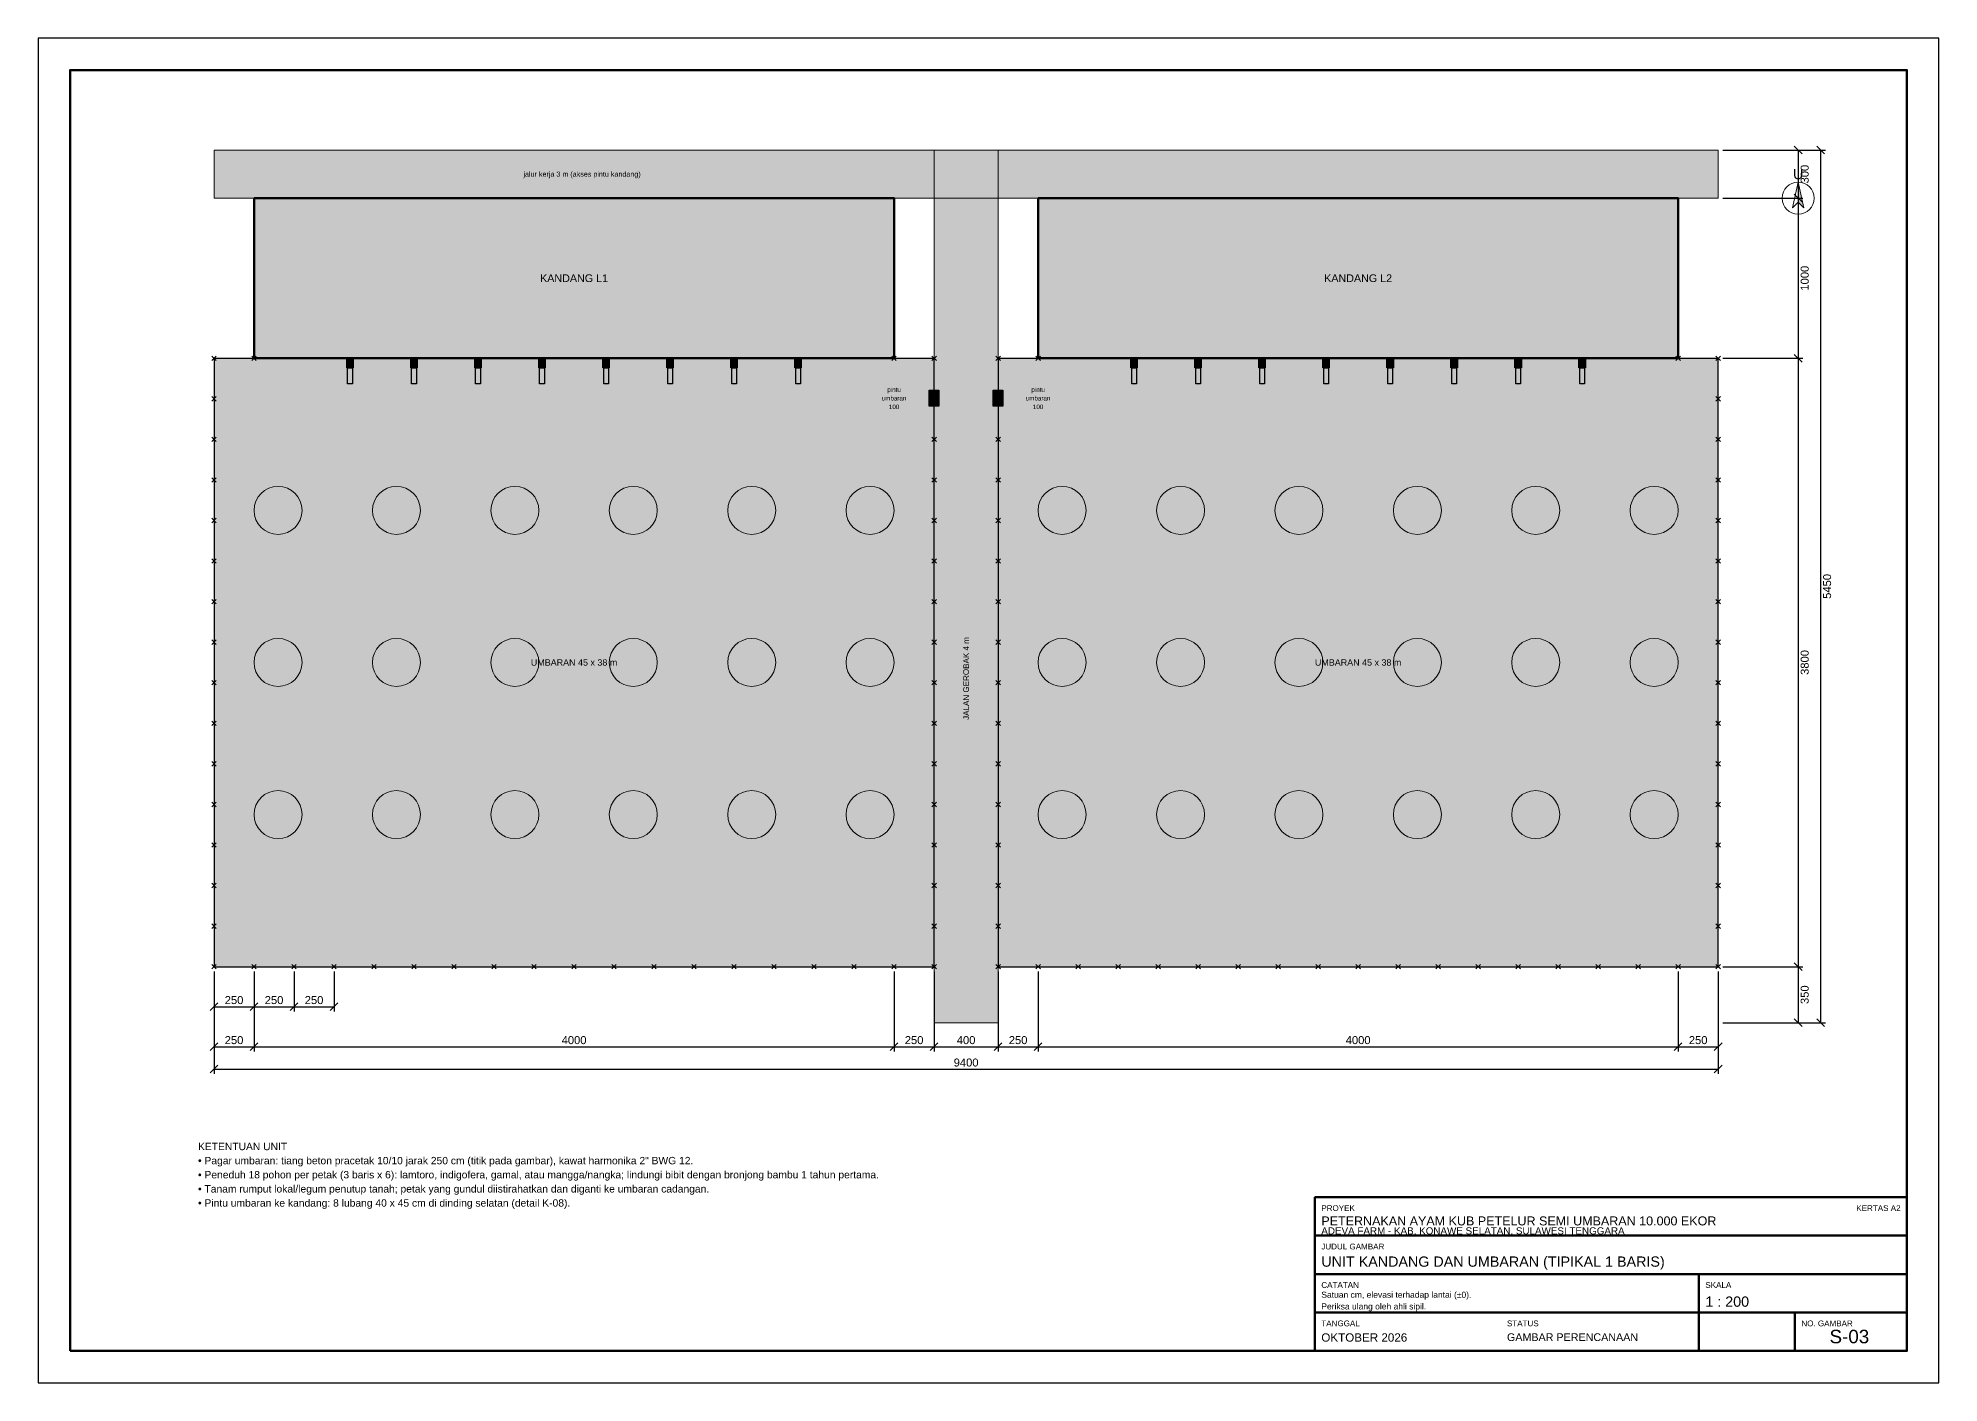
# Model space of a CAD drawing. Header units: centimetres. Extents: x 0 to 113138, y 0 to 42000.
# Drawn here: x 93100 to 104980, y 0 to 8400 of the extents above; entities that cross this region are included whole.
import ezdxf
from ezdxf.enums import TextEntityAlignment as Align

# ---------------------------------------------------------------- set-up
doc = ezdxf.new("R2010")
doc.units = ezdxf.units.CM
for name, color, linetype, lineweight in [('A-DIM', 140, 'CONTINUOUS', 13), ('A-FRAME', 7, 'CONTINUOUS', 50), ('A-HATCH', 8, 'CONTINUOUS', 9), ('A-KAYU', 32, 'CONTINUOUS', 25), ('A-LANSKAP', 82, 'CONTINUOUS', 13), ('A-PAGAR', 94, 'CONTINUOUS', 25), ('A-STRUKTUR', 7, 'CONTINUOUS', 50), ('A-TEKS', 7, 'CONTINUOUS', 18)]:
    doc.layers.add(name, color=color, linetype=linetype, lineweight=lineweight)
doc.styles.add('ARIAL', font='arial.ttf')
doc.dimstyles.new('D200', dxfattribs={"dimtxt": 50, "dimasz": 40, "dimexe": 30, "dimexo": 30, "dimgap": 16, "dimtad": 1, "dimdec": 0, "dimtxsty": 'ARIAL', "dimtsz": 24, "dimcen": 2.5, "dimclrd": 140, "dimclre": 140, "dimclrt": 250, "dimazin": 3, "dimtfac": 1, "dimtmove": 0, "dimatfit": 3})

msp = doc.modelspace()

# ---------------------------------------------------------------- hatches: boundary and pattern name
at = {"layer": 'A-HATCH', "true_color": 0xd6d8d6}
h = msp.add_hatch(color=8, dxfattribs=at)
h.dxf.hatch_style = 1
h.paths.add_polyline_path([(94200, 7700), (103600, 7700), (103600, 7400), (94200, 7400)])
h = msp.add_hatch(color=8, dxfattribs=at)
h.dxf.hatch_style = 1
h.paths.add_polyline_path([(98700, 7700), (99100, 7700), (99100, 2250), (98700, 2250)])
at = {"layer": 'A-HATCH'}
h = msp.add_hatch(color=7, dxfattribs=at)
h.dxf.hatch_style = 1
h.paths.add_polyline_path([(104100, 7500), (104100, 7375), (104135, 7340)])
at = {"layer": 'A-HATCH', "true_color": 0xcdd6d2}
h = msp.add_hatch(color=8, dxfattribs=at)
h.dxf.hatch_style = 1
h.paths.add_polyline_path([(94450, 7400), (98450, 7400), (98450, 6400), (94450, 6400)])
h = msp.add_hatch(color=8, dxfattribs=at)
h.dxf.hatch_style = 1
h.paths.add_polyline_path([(99350, 7400), (103350, 7400), (103350, 6400), (99350, 6400)])
at = {"layer": 'A-HATCH', "true_color": 0xdeeece}
h = msp.add_hatch(color=8, dxfattribs=at)
h.dxf.hatch_style = 1
h.paths.add_polyline_path([(94200, 6400), (98700, 6400), (98700, 2600), (94200, 2600)])
at = {"layer": 'A-HATCH'}
h = msp.add_hatch(color=33, dxfattribs=at)
h.dxf.hatch_style = 1
h.paths.add_polyline_path([(95030, 6400), (95070, 6400), (95070, 6340), (95030, 6340)])
h = msp.add_hatch(color=33, dxfattribs=at)
h.dxf.hatch_style = 1
h.paths.add_polyline_path([(95430, 6400), (95470, 6400), (95470, 6340), (95430, 6340)])
h = msp.add_hatch(color=33, dxfattribs=at)
h.dxf.hatch_style = 1
h.paths.add_polyline_path([(95830, 6400), (95870, 6400), (95870, 6340), (95830, 6340)])
h = msp.add_hatch(color=33, dxfattribs=at)
h.dxf.hatch_style = 1
h.paths.add_polyline_path([(96230, 6400), (96270, 6400), (96270, 6340), (96230, 6340)])
h = msp.add_hatch(color=33, dxfattribs=at)
h.dxf.hatch_style = 1
h.paths.add_polyline_path([(96630, 6400), (96670, 6400), (96670, 6340), (96630, 6340)])
h = msp.add_hatch(color=33, dxfattribs=at)
h.dxf.hatch_style = 1
h.paths.add_polyline_path([(97030, 6400), (97070, 6400), (97070, 6340), (97030, 6340)])
h = msp.add_hatch(color=33, dxfattribs=at)
h.dxf.hatch_style = 1
h.paths.add_polyline_path([(97430, 6400), (97470, 6400), (97470, 6340), (97430, 6340)])
h = msp.add_hatch(color=33, dxfattribs=at)
h.dxf.hatch_style = 1
h.paths.add_polyline_path([(97830, 6400), (97870, 6400), (97870, 6340), (97830, 6340)])
at = {"layer": 'A-HATCH', "true_color": 0xdeeece}
h = msp.add_hatch(color=8, dxfattribs=at)
h.dxf.hatch_style = 1
h.paths.add_polyline_path([(99100, 6400), (103600, 6400), (103600, 2600), (99100, 2600)])
at = {"layer": 'A-HATCH'}
h = msp.add_hatch(color=33, dxfattribs=at)
h.dxf.hatch_style = 1
h.paths.add_polyline_path([(99930, 6400), (99970, 6400), (99970, 6340), (99930, 6340)])
h = msp.add_hatch(color=33, dxfattribs=at)
h.dxf.hatch_style = 1
h.paths.add_polyline_path([(100330, 6400), (100370, 6400), (100370, 6340), (100330, 6340)])
h = msp.add_hatch(color=33, dxfattribs=at)
h.dxf.hatch_style = 1
h.paths.add_polyline_path([(100730, 6400), (100770, 6400), (100770, 6340), (100730, 6340)])
h = msp.add_hatch(color=33, dxfattribs=at)
h.dxf.hatch_style = 1
h.paths.add_polyline_path([(101130, 6400), (101170, 6400), (101170, 6340), (101130, 6340)])
h = msp.add_hatch(color=33, dxfattribs=at)
h.dxf.hatch_style = 1
h.paths.add_polyline_path([(101530, 6400), (101570, 6400), (101570, 6340), (101530, 6340)])
h = msp.add_hatch(color=33, dxfattribs=at)
h.dxf.hatch_style = 1
h.paths.add_polyline_path([(101930, 6400), (101970, 6400), (101970, 6340), (101930, 6340)])
h = msp.add_hatch(color=33, dxfattribs=at)
h.dxf.hatch_style = 1
h.paths.add_polyline_path([(102330, 6400), (102370, 6400), (102370, 6340), (102330, 6340)])
h = msp.add_hatch(color=33, dxfattribs=at)
h.dxf.hatch_style = 1
h.paths.add_polyline_path([(102730, 6400), (102770, 6400), (102770, 6340), (102730, 6340)])
h = msp.add_hatch(color=33, dxfattribs=at)
h.dxf.hatch_style = 1
h.paths.add_polyline_path([(98670, 6200), (98730, 6200), (98730, 6100), (98670, 6100)])
h = msp.add_hatch(color=33, dxfattribs=at)
h.dxf.hatch_style = 1
h.paths.add_polyline_path([(99070, 6200), (99130, 6200), (99130, 6100), (99070, 6100)])

# ---------------------------------------------------------------- linework, layer by layer
at = {"layer": 'A-FRAME'}
for p, q in [((101080, 920), (104780, 920)), ((101080, 680), (104780, 680)), ((103480, 200), (103480, 680)), ((101080, 440), (104780, 440)), ((104080, 200), (104080, 440))]:
    msp.add_line(p, q, dxfattribs=at)
at = {"layer": 'A-FRAME', "lineweight": 25}
msp.add_lwpolyline([(93100, 0), (104980, 0), (104980, 8400), (93100, 8400)], close=True, dxfattribs=at)
at = {"layer": 'A-FRAME'}
for points in [[(93300, 200), (104780, 200), (104780, 8200), (93300, 8200)], [(101080, 200), (104780, 200), (104780, 1160), (101080, 1160)]]:
    msp.add_lwpolyline(points, close=True, dxfattribs=at)
at = {"layer": 'A-HATCH'}
for points in [[(94200, 7700), (103600, 7700), (103600, 7400), (94200, 7400)], [(98700, 7700), (99100, 7700), (99100, 2250), (98700, 2250)]]:
    msp.add_lwpolyline(points, close=True, dxfattribs=at)
at = {"layer": 'A-KAYU'}
for points in [[(95030, 6400), (95070, 6400), (95070, 6340), (95030, 6340)], [(95035, 6340), (95065, 6340), (95065, 6240), (95035, 6240)], [(95430, 6400), (95470, 6400), (95470, 6340), (95430, 6340)], [(95435, 6340), (95465, 6340), (95465, 6240), (95435, 6240)], [(95830, 6400), (95870, 6400), (95870, 6340), (95830, 6340)], [(95835, 6340), (95865, 6340), (95865, 6240), (95835, 6240)], [(96230, 6400), (96270, 6400), (96270, 6340), (96230, 6340)], [(96235, 6340), (96265, 6340), (96265, 6240), (96235, 6240)], [(96630, 6400), (96670, 6400), (96670, 6340), (96630, 6340)], [(96635, 6340), (96665, 6340), (96665, 6240), (96635, 6240)], [(97030, 6400), (97070, 6400), (97070, 6340), (97030, 6340)], [(97035, 6340), (97065, 6340), (97065, 6240), (97035, 6240)], [(97430, 6400), (97470, 6400), (97470, 6340), (97430, 6340)], [(97435, 6340), (97465, 6340), (97465, 6240), (97435, 6240)], [(97830, 6400), (97870, 6400), (97870, 6340), (97830, 6340)], [(97835, 6340), (97865, 6340), (97865, 6240), (97835, 6240)], [(99930, 6400), (99970, 6400), (99970, 6340), (99930, 6340)], [(99935, 6340), (99965, 6340), (99965, 6240), (99935, 6240)], [(100330, 6400), (100370, 6400), (100370, 6340), (100330, 6340)], [(100335, 6340), (100365, 6340), (100365, 6240), (100335, 6240)], [(100730, 6400), (100770, 6400), (100770, 6340), (100730, 6340)], [(100735, 6340), (100765, 6340), (100765, 6240), (100735, 6240)], [(101130, 6400), (101170, 6400), (101170, 6340), (101130, 6340)], [(101135, 6340), (101165, 6340), (101165, 6240), (101135, 6240)], [(101530, 6400), (101570, 6400), (101570, 6340), (101530, 6340)], [(101535, 6340), (101565, 6340), (101565, 6240), (101535, 6240)], [(101930, 6400), (101970, 6400), (101970, 6340), (101930, 6340)], [(101935, 6340), (101965, 6340), (101965, 6240), (101935, 6240)], [(102330, 6400), (102370, 6400), (102370, 6340), (102330, 6340)], [(102335, 6340), (102365, 6340), (102365, 6240), (102335, 6240)], [(102730, 6400), (102770, 6400), (102770, 6340), (102730, 6340)], [(102735, 6340), (102765, 6340), (102765, 6240), (102735, 6240)], [(98670, 6200), (98730, 6200), (98730, 6100), (98670, 6100)], [(99070, 6200), (99130, 6200), (99130, 6100), (99070, 6100)]]:
    msp.add_lwpolyline(points, close=True, dxfattribs=at)
at = {"layer": 'A-LANSKAP'}
for points in [[(94200, 6400), (98700, 6400), (98700, 2600), (94200, 2600)], [(99100, 6400), (103600, 6400), (103600, 2600), (99100, 2600)]]:
    msp.add_lwpolyline(points, close=True, dxfattribs=at)
for centre in [(94600, 5450), (95340, 5450), (96080, 5450), (96820, 5450), (97560, 5450), (98300, 5450), (99500, 5450), (100240, 5450), (100980, 5450), (101720, 5450), (102460, 5450), (103200, 5450), (94600, 4500), (95340, 4500), (96080, 4500), (96820, 4500), (97560, 4500), (98300, 4500), (99500, 4500), (100240, 4500), (100980, 4500), (101720, 4500), (102460, 4500), (103200, 4500), (94600, 3550), (95340, 3550), (96080, 3550), (96820, 3550), (97560, 3550), (98300, 3550), (99500, 3550), (100240, 3550), (100980, 3550), (101720, 3550), (102460, 3550), (103200, 3550)]:
    msp.add_circle(centre, 150, dxfattribs=at)
at = {"layer": 'A-PAGAR'}
for p, q in [((94186, 6386), (94214, 6414)), ((94186, 6414), (94214, 6386)), ((94186, 6386), (94214, 6414)), ((94186, 6414), (94214, 6386)), ((94436, 6386), (94464, 6414)), ((94436, 6414), (94464, 6386)), ((98436, 6386), (98464, 6414)), ((98436, 6414), (98464, 6386)), ((98686, 6386), (98714, 6414)), ((98686, 6414), (98714, 6386)), ((98686, 6386), (98714, 6414)), ((98686, 6414), (98714, 6386)), ((99086, 6386), (99114, 6414)), ((99086, 6414), (99114, 6386)), ((99086, 6386), (99114, 6414)), ((99086, 6414), (99114, 6386)), ((99336, 6386), (99364, 6414)), ((99336, 6414), (99364, 6386)), ((103336, 6386), (103364, 6414)), ((103336, 6414), (103364, 6386)), ((103586, 6386), (103614, 6414)), ((103586, 6414), (103614, 6386)), ((103586, 6386), (103614, 6414)), ((103586, 6414), (103614, 6386)), ((94186, 6132.67), (94214, 6160.67)), ((94186, 6160.67), (94214, 6132.67)), ((98686, 6132.67), (98714, 6160.67)), ((98686, 6160.67), (98714, 6132.67)), ((99086, 6132.67), (99114, 6160.67)), ((99086, 6160.67), (99114, 6132.67)), ((103586, 6132.67), (103614, 6160.67)), ((103586, 6160.67), (103614, 6132.67)), ((94186, 5879.33), (94214, 5907.33)), ((94186, 5907.33), (94214, 5879.33)), ((98686, 5879.33), (98714, 5907.33)), ((98686, 5907.33), (98714, 5879.33)), ((99086, 5879.33), (99114, 5907.33)), ((99086, 5907.33), (99114, 5879.33)), ((103586, 5879.33), (103614, 5907.33)), ((103586, 5907.33), (103614, 5879.33)), ((94186, 5626), (94214, 5654)), ((94186, 5654), (94214, 5626)), ((98686, 5626), (98714, 5654)), ((98686, 5654), (98714, 5626)), ((99086, 5626), (99114, 5654)), ((99086, 5654), (99114, 5626)), ((103586, 5626), (103614, 5654)), ((103586, 5654), (103614, 5626)), ((94186, 5372.67), (94214, 5400.67)), ((94186, 5400.67), (94214, 5372.67)), ((98686, 5372.67), (98714, 5400.67)), ((98686, 5400.67), (98714, 5372.67)), ((99086, 5372.67), (99114, 5400.67)), ((99086, 5400.67), (99114, 5372.67)), ((103586, 5372.67), (103614, 5400.67)), ((103586, 5400.67), (103614, 5372.67)), ((94186, 5119.33), (94214, 5147.33)), ((94186, 5147.33), (94214, 5119.33)), ((98686, 5119.33), (98714, 5147.33)), ((98686, 5147.33), (98714, 5119.33)), ((99086, 5119.33), (99114, 5147.33)), ((99086, 5147.33), (99114, 5119.33)), ((103586, 5119.33), (103614, 5147.33)), ((103586, 5147.33), (103614, 5119.33)), ((94186, 4866), (94214, 4894)), ((94186, 4894), (94214, 4866)), ((98686, 4866), (98714, 4894)), ((98686, 4894), (98714, 4866)), ((99086, 4866), (99114, 4894)), ((99086, 4894), (99114, 4866)), ((103586, 4866), (103614, 4894)), ((103586, 4894), (103614, 4866)), ((94186, 4612.67), (94214, 4640.67)), ((94186, 4640.67), (94214, 4612.67)), ((98686, 4612.67), (98714, 4640.67)), ((98686, 4640.67), (98714, 4612.67)), ((99086, 4612.67), (99114, 4640.67)), ((99086, 4640.67), (99114, 4612.67)), ((103586, 4612.67), (103614, 4640.67)), ((103586, 4640.67), (103614, 4612.67)), ((94186, 4359.33), (94214, 4387.33)), ((94186, 4387.33), (94214, 4359.33)), ((98686, 4359.33), (98714, 4387.33)), ((98686, 4387.33), (98714, 4359.33)), ((99086, 4359.33), (99114, 4387.33)), ((99086, 4387.33), (99114, 4359.33)), ((103586, 4359.33), (103614, 4387.33)), ((103586, 4387.33), (103614, 4359.33)), ((94186, 4106), (94214, 4134)), ((94186, 4134), (94214, 4106)), ((98686, 4106), (98714, 4134)), ((98686, 4134), (98714, 4106)), ((99086, 4106), (99114, 4134)), ((99086, 4134), (99114, 4106)), ((103586, 4106), (103614, 4134)), ((103586, 4134), (103614, 4106)), ((94186, 3852.67), (94214, 3880.67)), ((94186, 3880.67), (94214, 3852.67)), ((98686, 3852.67), (98714, 3880.67)), ((98686, 3880.67), (98714, 3852.67)), ((99086, 3852.67), (99114, 3880.67)), ((99086, 3880.67), (99114, 3852.67)), ((103586, 3852.67), (103614, 3880.67)), ((103586, 3880.67), (103614, 3852.67)), ((94186, 3599.33), (94214, 3627.33)), ((94186, 3627.33), (94214, 3599.33)), ((98686, 3599.33), (98714, 3627.33)), ((98686, 3627.33), (98714, 3599.33)), ((99086, 3599.33), (99114, 3627.33)), ((99086, 3627.33), (99114, 3599.33)), ((103586, 3599.33), (103614, 3627.33)), ((103586, 3627.33), (103614, 3599.33)), ((94186, 3346), (94214, 3374)), ((94186, 3374), (94214, 3346)), ((98686, 3346), (98714, 3374)), ((98686, 3374), (98714, 3346)), ((99086, 3346), (99114, 3374)), ((99086, 3374), (99114, 3346)), ((103586, 3346), (103614, 3374)), ((103586, 3374), (103614, 3346)), ((94186, 3092.67), (94214, 3120.67)), ((94186, 3120.67), (94214, 3092.67)), ((98686, 3092.67), (98714, 3120.67)), ((98686, 3120.67), (98714, 3092.67)), ((99086, 3092.67), (99114, 3120.67)), ((99086, 3120.67), (99114, 3092.67)), ((103586, 3092.67), (103614, 3120.67)), ((103586, 3120.67), (103614, 3092.67)), ((94186, 2839.33), (94214, 2867.33)), ((94186, 2867.33), (94214, 2839.33)), ((98686, 2839.33), (98714, 2867.33)), ((98686, 2867.33), (98714, 2839.33)), ((99086, 2839.33), (99114, 2867.33)), ((99086, 2867.33), (99114, 2839.33)), ((103586, 2839.33), (103614, 2867.33)), ((103586, 2867.33), (103614, 2839.33)), ((94186, 2586), (94214, 2614)), ((94186, 2614), (94214, 2586)), ((94186, 2586), (94214, 2614)), ((94186, 2614), (94214, 2586)), ((94436, 2586), (94464, 2614)), ((94436, 2614), (94464, 2586)), ((94686, 2586), (94714, 2614)), ((94686, 2614), (94714, 2586)), ((94936, 2586), (94964, 2614)), ((94936, 2614), (94964, 2586)), ((95186, 2586), (95214, 2614)), ((95186, 2614), (95214, 2586)), ((95436, 2586), (95464, 2614)), ((95436, 2614), (95464, 2586)), ((95686, 2586), (95714, 2614)), ((95686, 2614), (95714, 2586)), ((95936, 2586), (95964, 2614)), ((95936, 2614), (95964, 2586)), ((96186, 2586), (96214, 2614)), ((96186, 2614), (96214, 2586)), ((96436, 2586), (96464, 2614)), ((96436, 2614), (96464, 2586)), ((96686, 2586), (96714, 2614)), ((96686, 2614), (96714, 2586)), ((96936, 2586), (96964, 2614)), ((96936, 2614), (96964, 2586)), ((97186, 2586), (97214, 2614)), ((97186, 2614), (97214, 2586)), ((97436, 2586), (97464, 2614)), ((97436, 2614), (97464, 2586)), ((97686, 2586), (97714, 2614)), ((97686, 2614), (97714, 2586)), ((97936, 2586), (97964, 2614)), ((97936, 2614), (97964, 2586)), ((98186, 2586), (98214, 2614)), ((98186, 2614), (98214, 2586)), ((98436, 2586), (98464, 2614)), ((98436, 2614), (98464, 2586)), ((98686, 2586), (98714, 2614)), ((98686, 2614), (98714, 2586)), ((98686, 2586), (98714, 2614)), ((98686, 2614), (98714, 2586)), ((99086, 2586), (99114, 2614)), ((99086, 2614), (99114, 2586)), ((99086, 2586), (99114, 2614)), ((99086, 2614), (99114, 2586)), ((99336, 2586), (99364, 2614)), ((99336, 2614), (99364, 2586)), ((99586, 2586), (99614, 2614)), ((99586, 2614), (99614, 2586)), ((99836, 2586), (99864, 2614)), ((99836, 2614), (99864, 2586)), ((100086, 2586), (100114, 2614)), ((100086, 2614), (100114, 2586)), ((100336, 2586), (100364, 2614)), ((100336, 2614), (100364, 2586)), ((100586, 2586), (100614, 2614)), ((100586, 2614), (100614, 2586)), ((100836, 2586), (100864, 2614)), ((100836, 2614), (100864, 2586)), ((101086, 2586), (101114, 2614)), ((101086, 2614), (101114, 2586)), ((101336, 2586), (101364, 2614)), ((101336, 2614), (101364, 2586)), ((101586, 2586), (101614, 2614)), ((101586, 2614), (101614, 2586)), ((101836, 2586), (101864, 2614)), ((101836, 2614), (101864, 2586)), ((102086, 2586), (102114, 2614)), ((102086, 2614), (102114, 2586)), ((102336, 2586), (102364, 2614)), ((102336, 2614), (102364, 2586)), ((102586, 2586), (102614, 2614)), ((102586, 2614), (102614, 2586)), ((102836, 2586), (102864, 2614)), ((102836, 2614), (102864, 2586)), ((103086, 2586), (103114, 2614)), ((103086, 2614), (103114, 2586)), ((103336, 2586), (103364, 2614)), ((103336, 2614), (103364, 2586)), ((103586, 2586), (103614, 2614)), ((103586, 2614), (103614, 2586)), ((103586, 2586), (103614, 2614)), ((103586, 2614), (103614, 2586))]:
    msp.add_line(p, q, dxfattribs=at)
for points in [[(94200, 6400), (94200, 2600), (98700, 2600), (98700, 6400)], [(94200, 6400), (94450, 6400)], [(98450, 6400), (98700, 6400)], [(99100, 6400), (99100, 2600), (103600, 2600), (103600, 6400)], [(99100, 6400), (99350, 6400)], [(103350, 6400), (103600, 6400)]]:
    msp.add_lwpolyline(points, dxfattribs=at)
at = {"layer": 'A-STRUKTUR'}
for points in [[(94450, 7400), (98450, 7400), (98450, 6400), (94450, 6400)], [(99350, 7400), (103350, 7400), (103350, 6400), (99350, 6400)]]:
    msp.add_lwpolyline(points, close=True, dxfattribs=at)
at = {"layer": 'A-TEKS'}
msp.add_lwpolyline([(104100, 7500), (104065, 7340), (104100, 7375), (104135, 7340)], close=True, dxfattribs=at)
msp.add_circle((104100, 7400), 100, dxfattribs=at)

# ---------------------------------------------------------------- texts
at = {"layer": 'A-TEKS', "style": 'ARIAL'}
for s, height, p in [('jalur kerja 3 m (akses pintu kandang)', 32, (96500, 7550)), ('U', 64, (104100, 7550)), ('KANDANG L1', 48, (96450, 6900)), ('KANDANG L2', 48, (101350, 6900)), ('UMBARAN 45 x 38 m', 40, (96450, 4500)), ('UMBARAN 45 x 38 m', 40, (101350, 4500)), ('S-03', 84, (104420, 290))]:
    msp.add_text(s, height=height, dxfattribs=at).set_placement(p, align=Align.MIDDLE_CENTER)
msp.add_text('JALAN GEROBAK 4 m', height=36, rotation=90, dxfattribs=at).set_placement((98900, 4400), align=Align.MIDDLE_CENTER)
for s, height, p in [('PROYEK', 36, (101120, 1110)), ('ADEVA FARM - KAB. KONAWE SELATAN, SULAWESI TENGGARA', 44, (101120, 972)), ('PETERNAKAN AYAM KUB PETELUR SEMI UMBARAN 10.000 EKOR', 56, (101120, 1040)), ('JUDUL GAMBAR', 36, (101120, 870)), ('UNIT KANDANG DAN UMBARAN (TIPIKAL 1 BARIS)', 64, (101120, 790)), ('CATATAN', 36, (101120, 630)), ('SKALA', 36, (103520, 630)), ('1 : 200', 64, (103520, 540)), ('TANGGAL', 36, (101120, 390)), ('STATUS', 36, (102280, 390)), ('NO. GAMBAR', 36, (104120, 390)), ('OKTOBER 2026', 52, (101120, 310)), ('GAMBAR PERENCANAAN', 48, (102280, 310))]:
    msp.add_text(s, height=height, dxfattribs=at).set_placement(p, align=Align.TOP_LEFT)
msp.add_text('KERTAS A2', height=36, dxfattribs=at).set_placement((104740, 1110), align=Align.TOP_RIGHT)
at = {"layer": 'A-TEKS', "line_spacing_factor": 1.15, "style": 'ARIAL'}
for s, insert, char_height, attachment_point in [('pintu\\Pumbaran\\P100', (98450, 6150), 28, 5), ('pintu\\Pumbaran\\P100', (99350, 6150), 28, 5), ('Satuan cm, elevasi terhadap lantai (±0).\\PPeriksa ulang oleh ahli sipil.', (101120, 570), 38, 1)]:
    msp.add_mtext(s, dxfattribs=dict(at, insert=insert, char_height=char_height, attachment_point=attachment_point))
at = {"layer": 'A-TEKS', "insert": (94100, 1500), "char_height": 46, "width": 8600, "attachment_point": 1, "line_spacing_factor": 1.15, "style": 'ARIAL'}
msp.add_mtext('KETENTUAN UNIT\\P• Pagar umbaran: tiang beton pracetak 10/10 jarak 250 cm (titik pada gambar), kawat harmonika 2" BWG 12.\\P• Peneduh 18 pohon per petak (3 baris x 6): lamtoro, indigofera, gamal, atau mangga/nangka; lindungi bibit dengan bronjong bambu 1 tahun pertama.\\P• Tanam rumput lokal/legum penutup tanah; petak yang gundul diistirahatkan dan diganti ke umbaran cadangan.\\P• Pintu umbaran ke kandang: 8 lubang 40 x 45 cm di dinding selatan (detail K-08).', dxfattribs=at)

# ---------------------------------------------------------------- dimensions: what is measured, and where the dimension line sits
at = {"layer": 'A-DIM'}
for base, p1, p2 in [((104100, 7700), (103600, 7700), (103600, 7400)), ((104240, 7700), (103600, 7700), (103600, 2250)), ((104100, 7400), (103600, 7400), (103600, 6400)), ((104100, 6400), (103600, 6400), (103600, 2600)), ((104100, 2600), (103600, 2600), (103600, 2250))]:
    msp.add_linear_dim(base=base, p1=p1, p2=p2, angle=90, dimstyle='D200', dxfattribs=at).render()
for base, p1, p2 in [((94200, 2100), (94200, 2600), (94450, 2600)), ((94200, 1960), (94200, 2600), (103600, 2600)), ((94200, 2350), (94200, 2600), (94450, 2600)), ((94450, 2100), (94450, 2600), (98450, 2600)), ((94450, 2350), (94450, 2600), (94700, 2600)), ((94700, 2350), (94700, 2600), (94950, 2600)), ((98450, 2100), (98450, 2600), (98700, 2600)), ((98700, 2100), (98700, 2600), (99100, 2600)), ((99100, 2100), (99100, 2600), (99350, 2600)), ((99350, 2100), (99350, 2600), (103350, 2600)), ((103350, 2100), (103350, 2600), (103600, 2600))]:
    msp.add_linear_dim(base=base, p1=p1, p2=p2, dimstyle='D200', dxfattribs=at).render()

doc.saveas('drawing.dxf')
